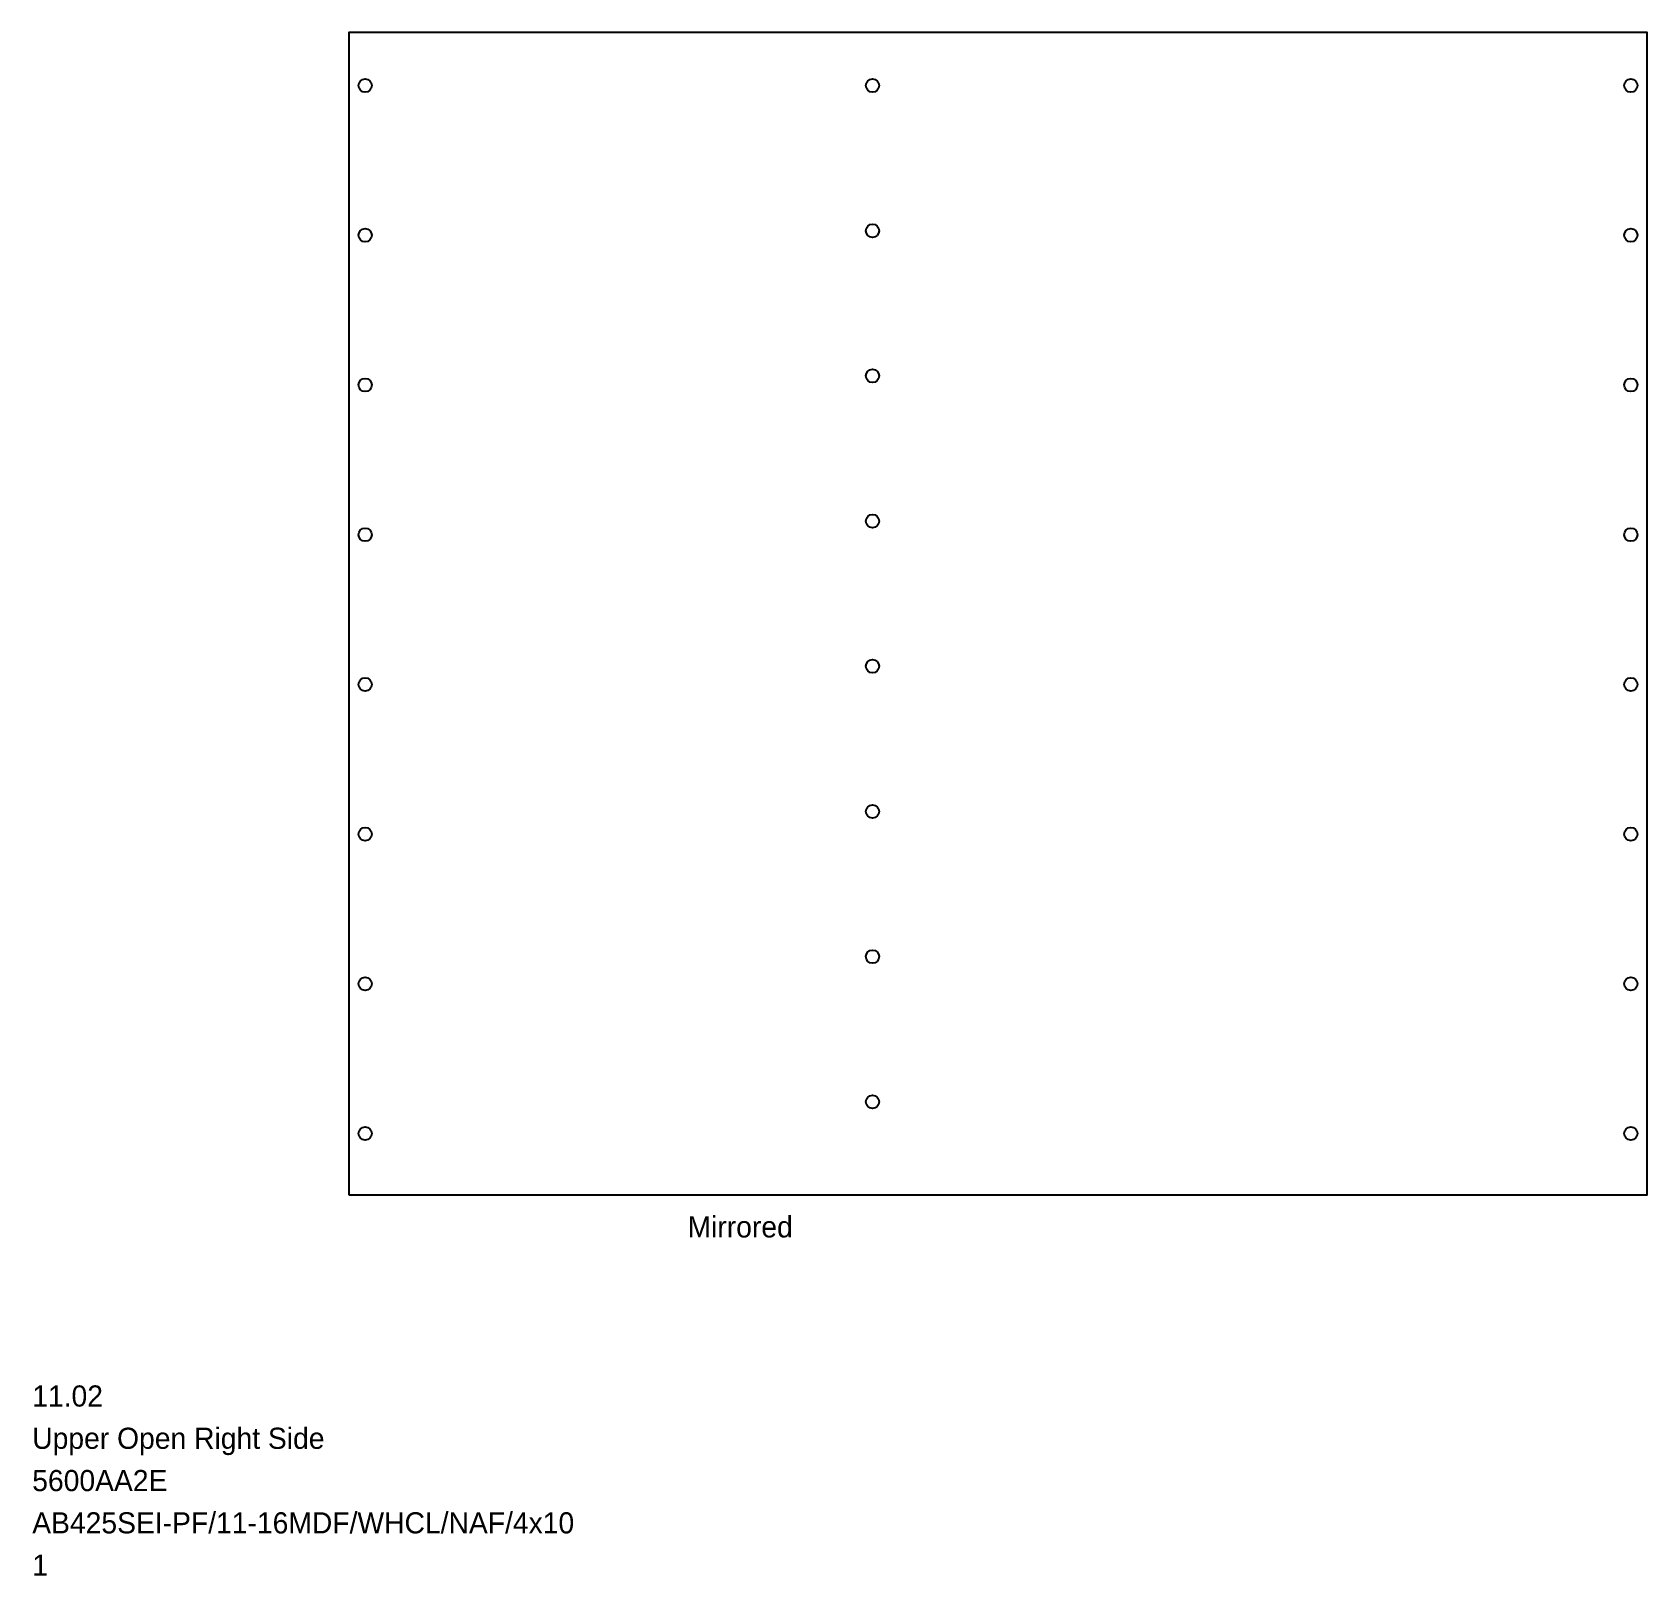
# Model space of a CAD drawing. Header units: metres. Extents: x -7.5 to 30.7, y -9 to 27.5.
import ezdxf

# ---------------------------------------------------------------- set-up
doc = ezdxf.new("R2010")
doc.units = ezdxf.units.M

msp = doc.modelspace()

# ---------------------------------------------------------------- linework, layer by layer
at = {"layer": 'BORDER_Z0P75', "color": 7}
msp.add_lwpolyline([(0, 0), (0, 27.5), (30.688, 27.5), (30.688, 0)], close=True, dxfattribs=at)
at = {"layer": 'VBORE_Z0P4921', "color": 3}
for centre in [(0.375, 26.24), (12.375, 26.24), (30.312, 26.24), (12.375, 22.807), (0.375, 22.7), (30.312, 22.7), (12.375, 19.373), (0.375, 19.159), (30.312, 19.159), (12.375, 15.94), (0.375, 15.619), (30.312, 15.619), (12.375, 12.507), (0.375, 12.078), (30.312, 12.078), (12.375, 9.073), (0.375, 8.538), (30.312, 8.538), (12.375, 5.64), (0.375, 4.997), (30.312, 4.997), (12.375, 2.207), (0.375, 1.457), (30.312, 1.457)]:
    msp.add_circle(centre, 0.157, dxfattribs=at)

# ---------------------------------------------------------------- texts
at = {"layer": 'DESCRIPTION', "color": 1}
msp.add_text('Upper Open Right Side', height=0.5, dxfattribs=at).set_placement((-7.5, -6))
at = {"layer": 'FILENAME', "color": 1}
msp.add_text('5600AA2E', height=0.5, dxfattribs=at).set_placement((-7.5, -7))
at = {"layer": 'ITEMNUMBER', "color": 1}
msp.add_text('11.02', height=0.5, dxfattribs=at).set_placement((-7.5, -5))
at = {"layer": 'MATERIALNAME', "color": 1}
msp.add_text('AB425SEI-PF/11-16MDF/WHCL/NAF/4x10', height=0.5, dxfattribs=at).set_placement((-7.5, -8))
at = {"layer": 'Qty', "color": 1}
msp.add_text('1', height=0.5, dxfattribs=at).set_placement((-7.5, -9))
at = {"layer": 'RUNFIELD', "color": 1}
msp.add_text('Mirrored', height=0.5, dxfattribs=at).set_placement((8, -1))

doc.saveas('drawing.dxf')
